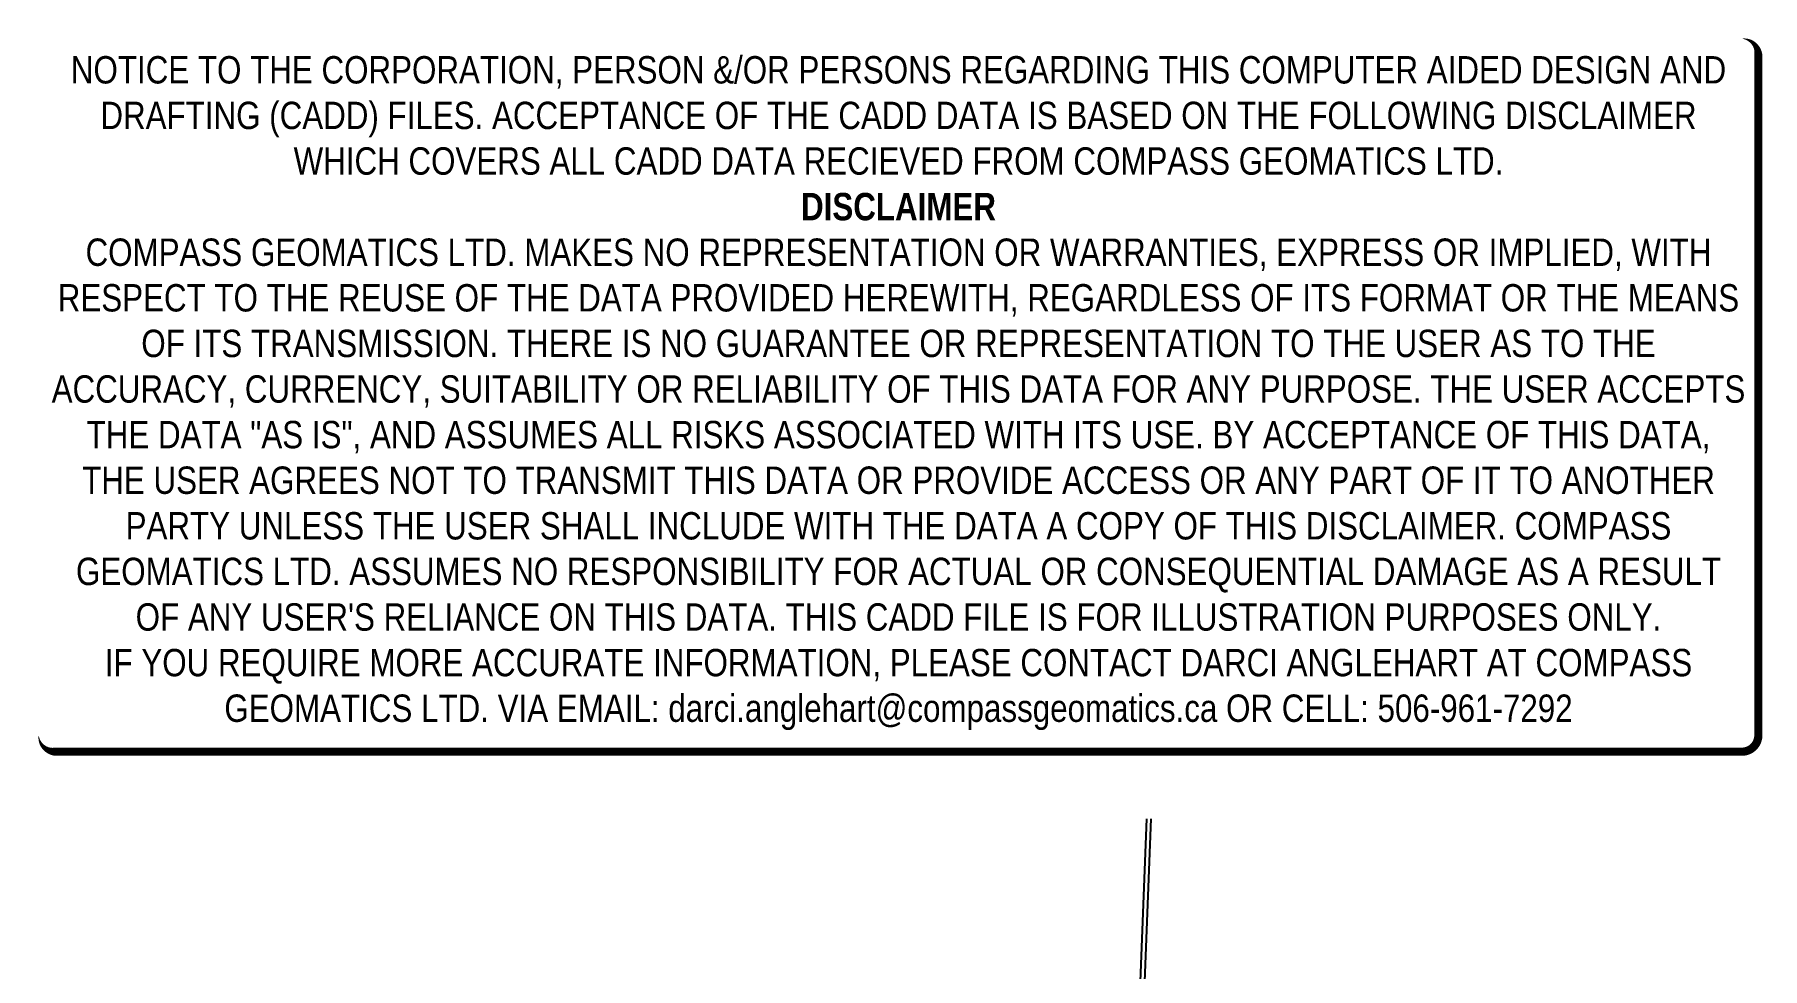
# Model space of a CAD drawing. Extents: x 306374 to 314759, y 5812772 to 5825403.
# Drawn here: x 306863 to 314759, y 5821136 to 5825403 of the extents above; entities that cross this region are included whole.
import ezdxf

# ---------------------------------------------------------------- set-up
doc = ezdxf.new("R2010")
doc.units = 0
doc.header["$LTSCALE"] = 5
doc.linetypes.add('foc-ACCESSROAD', pattern=[3.75, 2.5, -1.25])
doc.layers.add('C-AR', color=13, linetype='foc-ACCESSROAD')
doc.layers.add('DISCLAIMER', color=7, linetype='Continuous', plot=False)
doc.styles.add('80', font='ARIALN.TTF', dxfattribs={"height": 10})

# ---------------------------------------------------------------- blocks, each defined once
blk = doc.blocks.new('Disclaimer_Legal')
at = {"layer": 'DISCLAIMER', "color": 254, "flags": 128}
blk.add_lwpolyline([(-3612.9, -1104.6, 37.5, 37.5, 0), (4096.1, -1104.6, 37.5, 37.5, 0.414214), (4171.1, -1029.6, 37.5, 37.5, 0), (4171.1, 2078.7, 37.5, 0, 0.414214), (4096.1, 2153.7, 0, 0, 0), (-3612.9, 2153.7, 0, 0, 0.414214), (-3687.9, 2078.7, 0, 0, 0), (-3687.9, -1029.6, 0, 37.5, 0.414214)], format="xyseb", close=True, dxfattribs=at)
at = {"layer": 'DISCLAIMER', "color": 254, "insert": (241.6, 533.9), "char_height": 125, "width": 7717.568, "attachment_point": 5, "style": '80'}
blk.add_mtext('NOTICE TO THE CORPORATION, PERSON &/OR PERSONS REGARDING THIS COMPUTER AIDED DESIGN AND DRAFTING (CADD) FILES. ACCEPTANCE OF THE CADD DATA IS BASED ON THE FOLLOWING DISCLAIMER WHICH COVERS ALL CADD DATA RECIEVED FROM COMPASS GEOMATICS LTD.\\P{\\fArial Narrow|b1|i0|c0|p34;DISCLAIMER}\\PCOMPASS GEOMATICS LTD. MAKES NO REPRESENTATION OR WARRANTIES, EXPRESS OR IMPLIED, WITH RESPECT TO THE REUSE OF THE DATA PROVIDED HEREWITH, REGARDLESS OF ITS FORMAT OR THE MEANS OF ITS TRANSMISSION. THERE IS NO GUARANTEE OR REPRESENTATION TO THE USER AS TO THE ACCURACY, CURRENCY, SUITABILITY OR RELIABILITY OF THIS DATA FOR ANY PURPOSE. THE USER ACCEPTS THE DATA "AS IS", AND ASSUMES ALL RISKS ASSOCIATED WITH ITS USE. BY ACCEPTANCE OF THIS DATA, THE USER AGREES NOT TO TRANSMIT THIS DATA OR PROVIDE ACCESS OR ANY PART OF IT TO ANOTHER PARTY UNLESS THE USER SHALL INCLUDE WITH THE DATA A COPY OF THIS DISCLAIMER. COMPASS GEOMATICS LTD. ASSUMES NO RESPONSIBILITY FOR ACTUAL OR CONSEQUENTIAL DAMAGE AS A RESULT OF ANY USER\'S RELIANCE ON THIS DATA. THIS CADD FILE IS FOR ILLUSTRATION PURPOSES ONLY.\\PIF YOU REQUIRE MORE ACCURATE INFORMATION, PLEASE CONTACT DARCI ANGLEHART AT COMPASS GEOMATICS LTD. VIA EMAIL: darci.anglehart@compassgeomatics.ca OR CELL: 506-961-7292', dxfattribs=at)

msp = doc.modelspace()

# ---------------------------------------------------------------- linework, layer by layer
for p, q in [((311944.068, 5821819.998), (311851.367, 5819407.471)), ((311964.171, 5821819.226), (311871.47, 5819406.699))]:
    msp.add_line(p, q)

# ---------------------------------------------------------------- block references
at = {"layer": 'C-AR', "xscale": 0.9999062173000001, "yscale": 0.9999062173000001, "zscale": 0.9999062173000001}
msp.add_blockref('Disclaimer_Legal', (310569.509, 5823230.879), dxfattribs=at)

doc.saveas('drawing.dxf')
